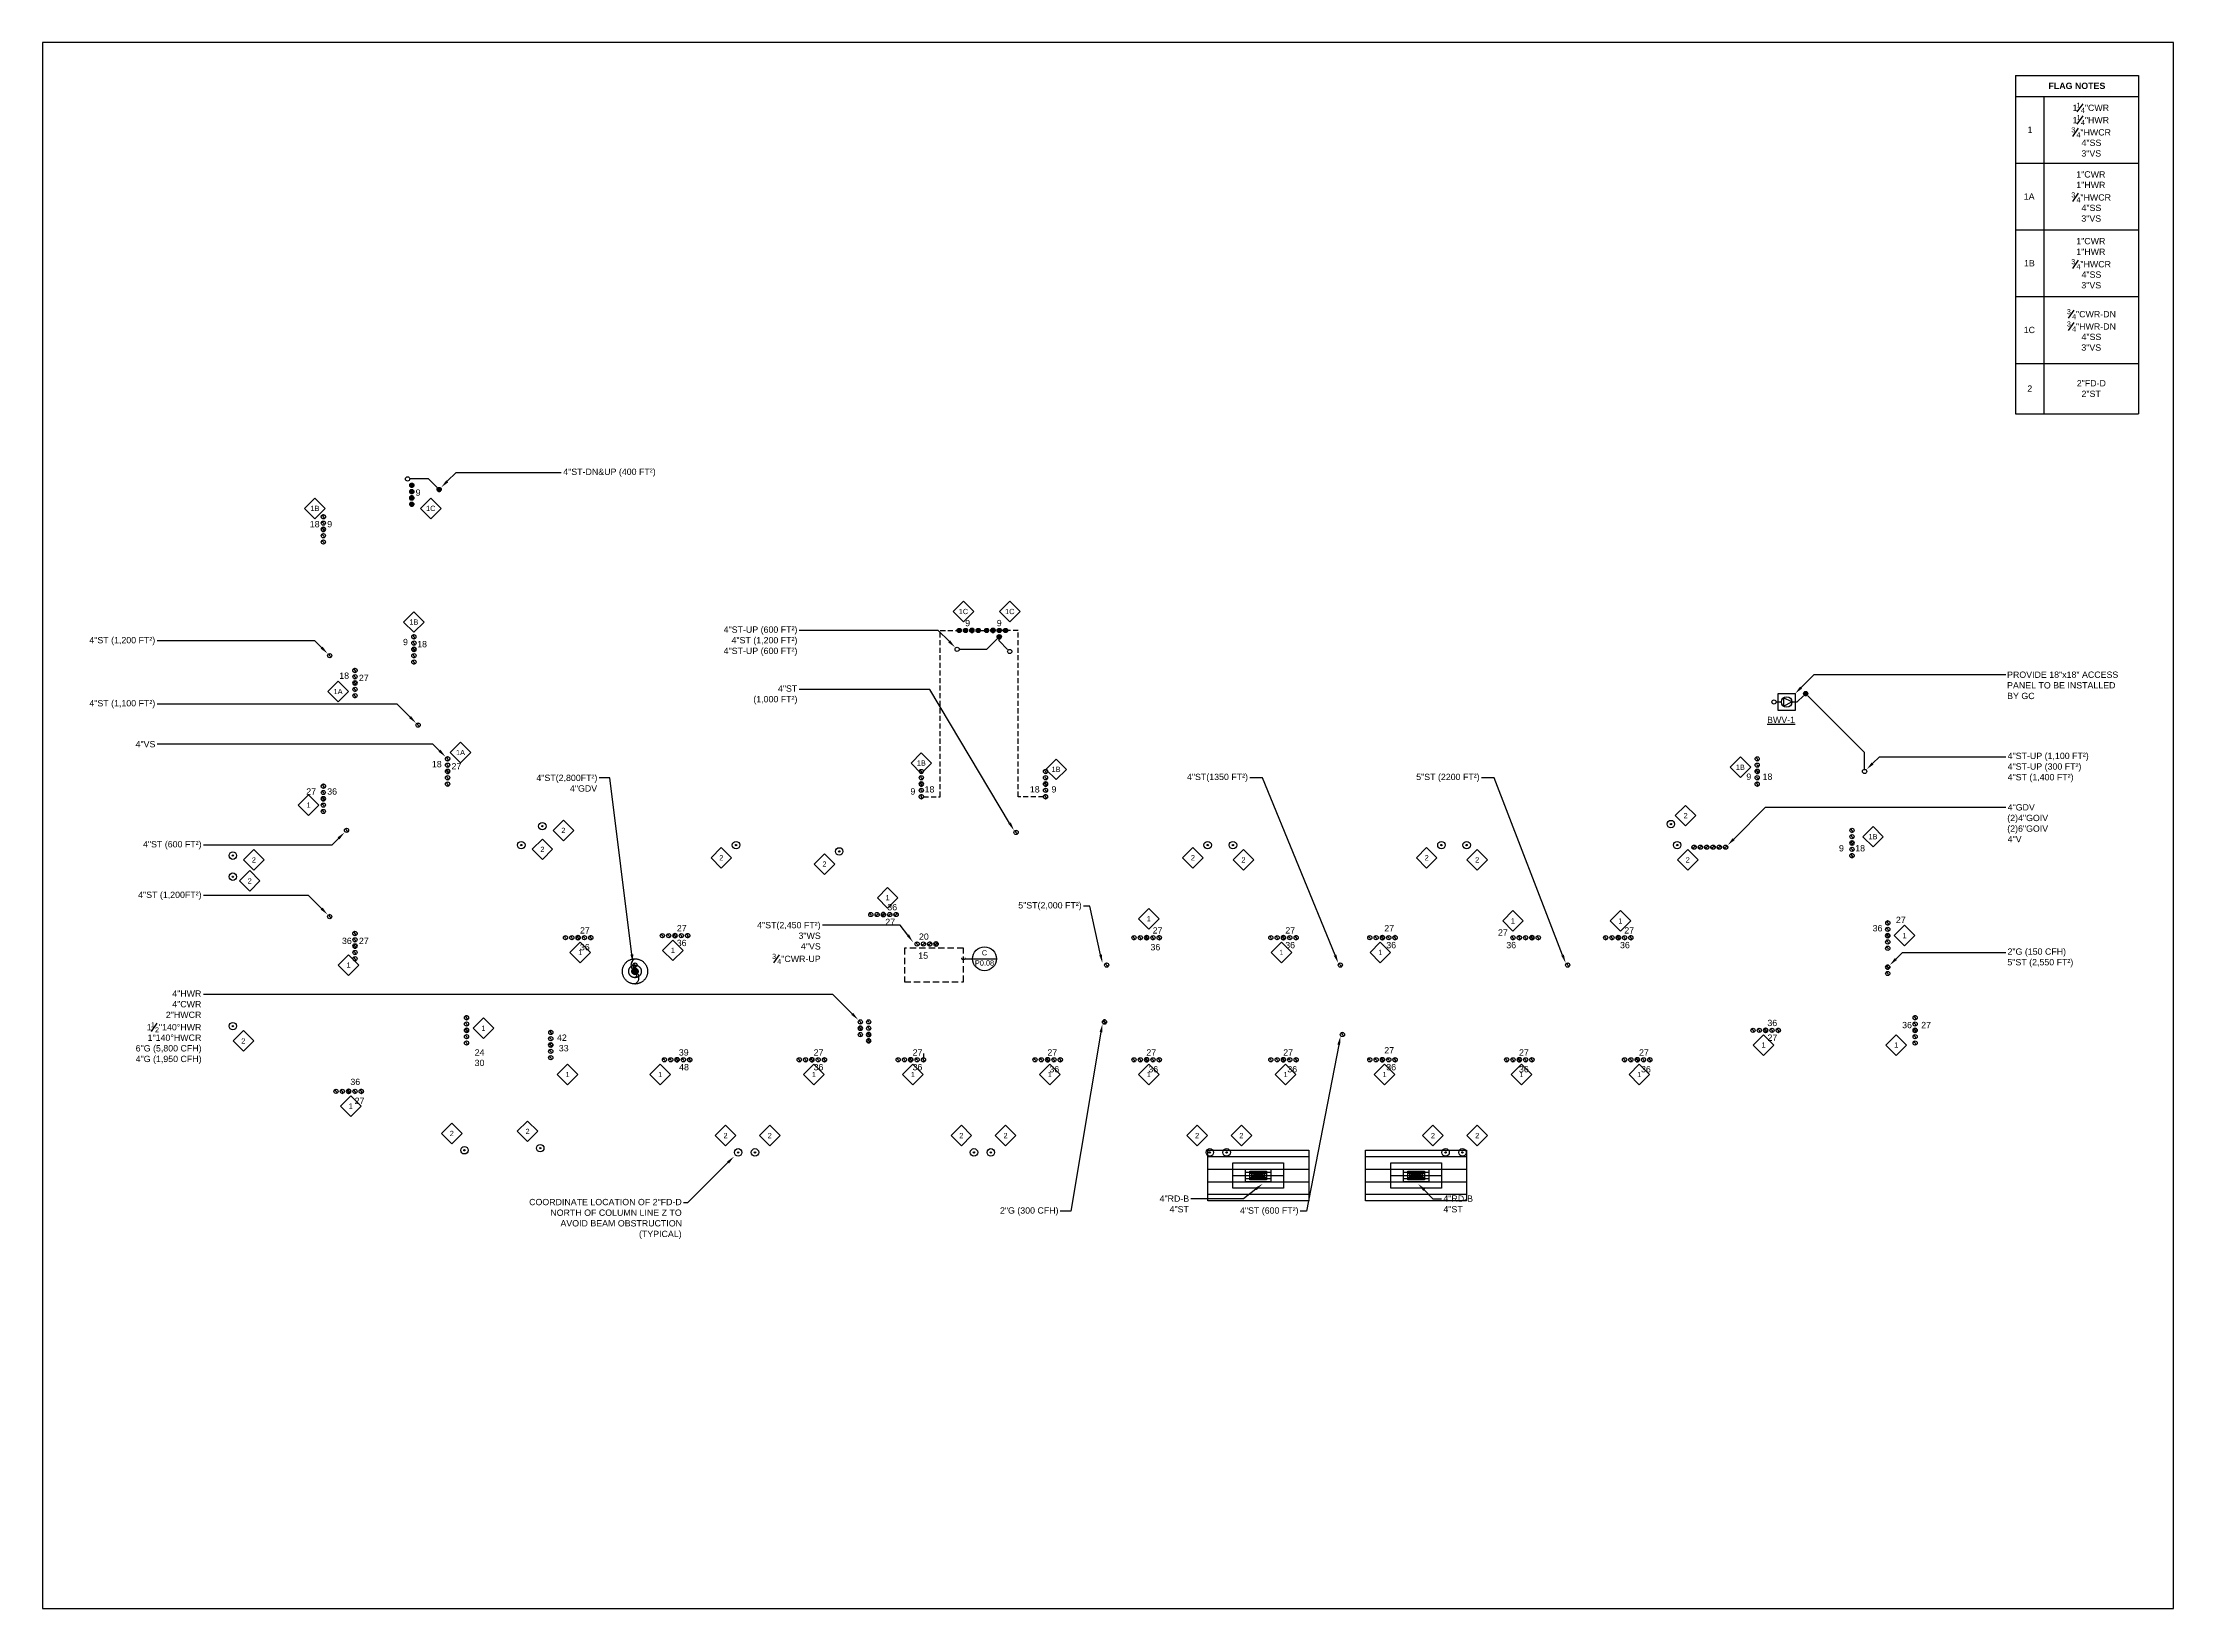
# Model space of a CAD drawing. Extents: x -3693 to 355, y -859 to 2117.
import ezdxf
from ezdxf.enums import TextEntityAlignment as Align

# ---------------------------------------------------------------- set-up
doc = ezdxf.new("R2010")
doc.units = 0
doc.header["$LTSCALE"] = 48
doc.header["$MEASUREMENT"] = 0
doc.linetypes.add('HIDDEN', pattern=[0.375, 0.25, -0.125])
doc.linetypes.add('VENT', pattern=[0.3, 0.2, -0.1])
for name, color, linetype in [('G-ANNO-TEXT', 70, 'Continuous'), ('G-ANNO-TEXT @ 128', 70, 'Continuous'), ('P-14HW-N @ 128', 3, 'Continuous'), ('P-14HWC-N @ 128', 2, 'Continuous'), ('P-FIXT-N-N', 3, 'Continuous'), ('P-FIXT-N-N @ 1 (1)', 3, 'Continuous'), ('P-FIXT-N-N @ 1 (2)', 3, 'Continuous'), ('P-FIXT-N-N @ 12', 3, 'Continuous'), ('P-FIXT-N-N @ 128', 3, 'Continuous'), ('P-FIXT-N-N @ 16', 3, 'Continuous'), ('P-FIXT-N-N @ 192', 3, 'Continuous'), ('P-FIXT-N-N @ 2', 3, 'Continuous'), ('P-FIXT-N-N @ 24', 3, 'Continuous'), ('P-FIXT-N-N @ 384', 3, 'Continuous'), ('P-FIXT-N-N @ 4', 3, 'Continuous'), ('P-FIXT-N-N @ 48', 3, 'Continuous'), ('P-FIXT-N-N @ 64', 3, 'Continuous'), ('P-FIXT-N-N @ 768', 3, 'Continuous'), ('P-FIXT-N-N @ 8', 3, 'Continuous'), ('P-FIXT-N-N @ 96', 3, 'Continuous'), ('P-GOIV-N @ 128', 3, 'VENT'), ('P-GV-N', 5, 'VENT'), ('P-GV-N @ 1 (1)', 5, 'VENT'), ('P-GV-N @ 1 (2)', 5, 'VENT'), ('P-GV-N @ 12', 5, 'VENT'), ('P-GV-N @ 128', 5, 'VENT'), ('P-GV-N @ 16', 5, 'VENT'), ('P-GV-N @ 192', 5, 'VENT'), ('P-GV-N @ 2', 5, 'VENT'), ('P-GV-N @ 24', 5, 'VENT'), ('P-GV-N @ 384', 5, 'VENT'), ('P-GV-N @ 4', 5, 'VENT'), ('P-GV-N @ 48', 5, 'VENT'), ('P-GV-N @ 64', 5, 'VENT'), ('P-GV-N @ 768', 5, 'VENT'), ('P-GV-N @ 8', 5, 'VENT'), ('P-GV-N @ 96', 5, 'VENT'), ('P-HW-N @ 128', 1, 'Continuous'), ('P-HWC-N', 2, 'Continuous'), ('P-HWC-N @ 128', 2, 'Continuous'), ('P-SAN-N @ 128', 6, 'Continuous'), ('P-SANV-N', 5, 'VENT'), ('P-SANV-N @ 128', 5, 'VENT'), ('P-STRM-N', 2, 'Continuous'), ('P-STRM-N @ 128', 2, 'Continuous')]:
    doc.layers.add(name, color=color, linetype=linetype)
doc.layers.add('P-CW-N @ 128', color=4, linetype='Continuous', lineweight=60)
doc.layers.add('P-GAS-N @ 128', color=3, linetype='Continuous', lineweight=60)
doc.layers.add('P-SAN-DFU', color=7, linetype='Continuous', plot=False)
doc.styles.add('Arial', font='arial.ttf')
doc.styles.add('Arial Bold', font='arialbd.ttf')

# ---------------------------------------------------------------- blocks, each defined once
blk = doc.blocks.new('*U5')
blk.add_lwpolyline([(0, 0.0311, 0.634258), (0, 0, -0.634258), (0, -0.0311)], format="xyb")
blk.add_circle((0, 0), 0.0312)
blk = doc.blocks.new('DIAMOND TAG')
blk.add_lwpolyline([(0, -0.153), (0.153, 0), (0, 0.153), (-0.153, 0)], close=True)
at = {"style": 'Arial'}
blk.add_attdef('XXX', text='', height=0.0781, dxfattribs=at).set_placement((0, 0), align=Align.MIDDLE)
blk = doc.blocks.new('RISER TAG')
blk.add_line((-0.177, 0), (0.177, 0))
blk.add_circle((0, 0), 0.177)
at = {"style": 'Arial'}
for p in [(0, 0.088), (0, -0.088)]:
    blk.add_attdef('X', text='', height=0.0781, dxfattribs=at).set_placement(p, align=Align.MIDDLE_CENTER)
blk = doc.blocks.new('*U20')
blk.add_lwpolyline([(0, 0.031, 0.634258), (0, 0, -0.634258), (0, -0.031)], format="xyb")
blk.add_circle((0, 0), 0.0312)
blk = doc.blocks.new('*U8')
blk.add_circle((0, 0), 0.0312)
blk = doc.blocks.new('*U19')
h = blk.add_hatch()
h.set_pattern_fill('ANSI31', color=256, scale=0.025, angle=135)
edge = h.paths.add_edge_path()
edge.add_arc((0, 0), 0.0313, 0, 360)
blk.add_circle((0, 0), 0.0312)
blk = doc.blocks.new('*U28')
blk.add_lwpolyline([(0.078125, 0), (-0.046875, 0.0625), (-0.046875, -0.0625)], close=True)
blk.add_circle((0, 0), 0.078125)
blk = doc.blocks.new('*U551')
at = {"layer": 'P-GV-N @ 1 (1)'}
blk.add_blockref('*U5', (-2568, 351.7), dxfattribs=at)
at = {"layer": 'P-GV-N @ 1 (2)'}
blk.add_blockref('*U5', (-2568, 351.7), dxfattribs=at)
at = {"layer": 'P-GV-N @ 12', "xscale": 12, "yscale": 12, "zscale": 12}
blk.add_blockref('*U5', (-2568, 351.7), dxfattribs=at)
at = {"layer": 'P-GV-N @ 128', "xscale": 128, "yscale": 128, "zscale": 128}
blk.add_blockref('*U5', (-2568, 351.7), dxfattribs=at)
at = {"layer": 'P-GV-N @ 16', "xscale": 16, "yscale": 16, "zscale": 16}
blk.add_blockref('*U5', (-2568, 351.7), dxfattribs=at)
at = {"layer": 'P-GV-N @ 192', "xscale": 192, "yscale": 192, "zscale": 192}
blk.add_blockref('*U5', (-2568, 351.7), dxfattribs=at)
at = {"layer": 'P-GV-N @ 2', "xscale": 2, "yscale": 2, "zscale": 2}
blk.add_blockref('*U5', (-2568, 351.7), dxfattribs=at)
at = {"layer": 'P-GV-N @ 24', "xscale": 24, "yscale": 24, "zscale": 24}
blk.add_blockref('*U5', (-2568, 351.7), dxfattribs=at)
at = {"layer": 'P-GV-N @ 384', "xscale": 384, "yscale": 384, "zscale": 384}
blk.add_blockref('*U5', (-2568, 351.7), dxfattribs=at)
at = {"layer": 'P-GV-N @ 4', "xscale": 4, "yscale": 4, "zscale": 4}
blk.add_blockref('*U5', (-2568, 351.7), dxfattribs=at)
at = {"layer": 'P-GV-N @ 48', "xscale": 48, "yscale": 48, "zscale": 48}
blk.add_blockref('*U5', (-2568, 351.7), dxfattribs=at)
at = {"layer": 'P-GV-N @ 64', "xscale": 64, "yscale": 64, "zscale": 64}
blk.add_blockref('*U5', (-2568, 351.7), dxfattribs=at)
at = {"layer": 'P-GV-N @ 768', "xscale": 768, "yscale": 768, "zscale": 768}
blk.add_blockref('*U5', (-2568, 351.7), dxfattribs=at)
at = {"layer": 'P-GV-N @ 8', "xscale": 8, "yscale": 8, "zscale": 8}
blk.add_blockref('*U5', (-2568, 351.7), dxfattribs=at)
at = {"layer": 'P-GV-N @ 96', "xscale": 96, "yscale": 96, "zscale": 96}
blk.add_blockref('*U5', (-2568, 351.7), dxfattribs=at)
blk = doc.blocks.new('*U33')
at = {"linetype": 'Continuous'}
h = blk.add_hatch(dxfattribs=at)
h.set_pattern_fill('_U', scale=0.03125, pattern_type=0)
h.set_pattern_definition([(0, (-0.125, -0.0625), (0, 0.03125), [])])
h.paths.add_polyline_path([(-0.125, 0.0625), (-0.125, -0.0625), (0.125, -0.0625), (0.125, 0.0625)])
blk.add_lwpolyline([(-0.125, -0.0625), (-0.125, 0.0625), (0.125, 0.0625), (0.125, -0.0625), (-0.125, -0.0625)], dxfattribs=at)
blk = doc.blocks.new('*U554')
at = {"layer": 'P-FIXT-N-N @ 1 (1)'}
blk.add_blockref('*U33', (-1384, -36.3), dxfattribs=at)
at = {"layer": 'P-FIXT-N-N @ 1 (2)'}
blk.add_blockref('*U33', (-1384, -36.3), dxfattribs=at)
at = {"layer": 'P-FIXT-N-N @ 12', "xscale": 12, "yscale": 12, "zscale": 12}
blk.add_blockref('*U33', (-1384, -36.3), dxfattribs=at)
at = {"layer": 'P-FIXT-N-N @ 128', "xscale": 128, "yscale": 128, "zscale": 128}
blk.add_blockref('*U33', (-1384, -36.3), dxfattribs=at)
at = {"layer": 'P-FIXT-N-N @ 16', "xscale": 16, "yscale": 16, "zscale": 16}
blk.add_blockref('*U33', (-1384, -36.3), dxfattribs=at)
at = {"layer": 'P-FIXT-N-N @ 192', "xscale": 192, "yscale": 192, "zscale": 192}
blk.add_blockref('*U33', (-1384, -36.3), dxfattribs=at)
at = {"layer": 'P-FIXT-N-N @ 2', "xscale": 2, "yscale": 2, "zscale": 2}
blk.add_blockref('*U33', (-1384, -36.3), dxfattribs=at)
at = {"layer": 'P-FIXT-N-N @ 24', "xscale": 24, "yscale": 24, "zscale": 24}
blk.add_blockref('*U33', (-1384, -36.3), dxfattribs=at)
at = {"layer": 'P-FIXT-N-N @ 384', "xscale": 384, "yscale": 384, "zscale": 384}
blk.add_blockref('*U33', (-1384, -36.3), dxfattribs=at)
at = {"layer": 'P-FIXT-N-N @ 4', "xscale": 4, "yscale": 4, "zscale": 4}
blk.add_blockref('*U33', (-1384, -36.3), dxfattribs=at)
at = {"layer": 'P-FIXT-N-N @ 48', "xscale": 48, "yscale": 48, "zscale": 48}
blk.add_blockref('*U33', (-1384, -36.3), dxfattribs=at)
at = {"layer": 'P-FIXT-N-N @ 64', "xscale": 64, "yscale": 64, "zscale": 64}
blk.add_blockref('*U33', (-1384, -36.3), dxfattribs=at)
at = {"layer": 'P-FIXT-N-N @ 768', "xscale": 768, "yscale": 768, "zscale": 768}
blk.add_blockref('*U33', (-1384, -36.3), dxfattribs=at)
at = {"layer": 'P-FIXT-N-N @ 8', "xscale": 8, "yscale": 8, "zscale": 8}
blk.add_blockref('*U33', (-1384, -36.3), dxfattribs=at)
at = {"layer": 'P-FIXT-N-N @ 96', "xscale": 96, "yscale": 96, "zscale": 96}
blk.add_blockref('*U33', (-1384, -36.3), dxfattribs=at)
blk = doc.blocks.new('*U555')
at = {"layer": 'P-FIXT-N-N @ 1 (1)'}
blk.add_blockref('*U33', (-1084, -36.3), dxfattribs=at)
at = {"layer": 'P-FIXT-N-N @ 1 (2)'}
blk.add_blockref('*U33', (-1084, -36.3), dxfattribs=at)
at = {"layer": 'P-FIXT-N-N @ 12', "xscale": 12, "yscale": 12, "zscale": 12}
blk.add_blockref('*U33', (-1084, -36.3), dxfattribs=at)
at = {"layer": 'P-FIXT-N-N @ 128', "xscale": 128, "yscale": 128, "zscale": 128}
blk.add_blockref('*U33', (-1084, -36.3), dxfattribs=at)
at = {"layer": 'P-FIXT-N-N @ 16', "xscale": 16, "yscale": 16, "zscale": 16}
blk.add_blockref('*U33', (-1084, -36.3), dxfattribs=at)
at = {"layer": 'P-FIXT-N-N @ 192', "xscale": 192, "yscale": 192, "zscale": 192}
blk.add_blockref('*U33', (-1084, -36.3), dxfattribs=at)
at = {"layer": 'P-FIXT-N-N @ 2', "xscale": 2, "yscale": 2, "zscale": 2}
blk.add_blockref('*U33', (-1084, -36.3), dxfattribs=at)
at = {"layer": 'P-FIXT-N-N @ 24', "xscale": 24, "yscale": 24, "zscale": 24}
blk.add_blockref('*U33', (-1084, -36.3), dxfattribs=at)
at = {"layer": 'P-FIXT-N-N @ 384', "xscale": 384, "yscale": 384, "zscale": 384}
blk.add_blockref('*U33', (-1084, -36.3), dxfattribs=at)
at = {"layer": 'P-FIXT-N-N @ 4', "xscale": 4, "yscale": 4, "zscale": 4}
blk.add_blockref('*U33', (-1084, -36.3), dxfattribs=at)
at = {"layer": 'P-FIXT-N-N @ 48', "xscale": 48, "yscale": 48, "zscale": 48}
blk.add_blockref('*U33', (-1084, -36.3), dxfattribs=at)
at = {"layer": 'P-FIXT-N-N @ 64', "xscale": 64, "yscale": 64, "zscale": 64}
blk.add_blockref('*U33', (-1084, -36.3), dxfattribs=at)
at = {"layer": 'P-FIXT-N-N @ 768', "xscale": 768, "yscale": 768, "zscale": 768}
blk.add_blockref('*U33', (-1084, -36.3), dxfattribs=at)
at = {"layer": 'P-FIXT-N-N @ 8', "xscale": 8, "yscale": 8, "zscale": 8}
blk.add_blockref('*U33', (-1084, -36.3), dxfattribs=at)
at = {"layer": 'P-FIXT-N-N @ 96', "xscale": 96, "yscale": 96, "zscale": 96}
blk.add_blockref('*U33', (-1084, -36.3), dxfattribs=at)
blk = doc.blocks.new('DRAIN')
at = {"linetype": 'Continuous'}
blk.add_circle((0, 0), 0.0553, dxfattribs=at)
at = {"color": 7, "linetype": 'Continuous'}
blk.add_circle((0, 0), 0.01, dxfattribs=at)

msp = doc.modelspace()

# ---------------------------------------------------------------- linework, layer by layer
msp.add_ellipse((-1944, 375.7), major_axis=(-4, 0), ratio=0.25, start_param=5.387521, end_param=10.320443)
at = {"layer": 'DEFPOINTS'}
for p, q in [((354.6, 2117), (-3693.4, 2117)), ((-3693.4, 2117), (-3693.4, -859)), ((354.6, -859), (354.6, 2117)), ((-3693.4, -859), (354.6, -859))]:
    msp.add_line(p, q, dxfattribs=at)
at = {"layer": 'G-ANNO-TEXT'}
for p, q in [((54.6, 2054.7), (288.6, 2054.7)), ((54.6, 2054.7), (54.6, 1411.3)), ((288.6, 2054.7), (288.6, 1411.3)), ((54.6, 2014.7), (288.6, 2014.7)), ((108.6, 2014.7), (108.6, 1411.3)), ((172, 1985.1), (183.1, 2000.8)), ((163.6, 1938.5), (174.6, 1954.3)), ((172, 1961.9), (183.1, 1977.6)), ((54.6, 1887.9), (288.6, 1887.9)), ((163.6, 1814.8), (174.6, 1830.5)), ((54.6, 1761), (288.6, 1761)), ((163.6, 1687.9), (174.6, 1703.7)), ((54.6, 1634.2), (288.6, 1634.2)), ((155.3, 1592.9), (166.4, 1608.7)), ((155.3, 1569.5), (166.4, 1585.2)), ((54.6, 1507.3), (288.6, 1507.3)), ((54.6, 1411.3), (288.6, 1411.3)), ((-2924.7, 1283.1), (-2908, 1299.7)), ((-2908, 1299.7), (-2708, 1299.7)), ((-3176, 979.7), (-3476, 979.7)), ((-3163.3, 967.1), (-3176, 979.7)), ((-1992, 999.7), (-2256, 999.7)), ((-1971.3, 979.1), (-1992, 999.7)), ((-352.7, 891.1), (-328, 915.7)), ((-328, 915.7), (36, 915.7)), ((-3020, 859.7), (-3476, 859.7)), ((-2995.3, 835.1), (-3020, 859.7)), ((-2008, 887.7), (-2256, 887.7)), ((-1856.2, 633.5), (-2008, 887.7)), ((-396, 879.7), (-364, 879.7)), ((-396, 847.7), (-396, 879.7)), ((-364, 879.7), (-364, 847.7)), ((-364, 847.7), (-396, 847.7)), ((-2952, 783.7), (-3476, 783.7)), ((-2939.3, 771.1), (-2952, 783.7)), ((-216.7, 747.1), (-204, 759.7)), ((-204, 759.7), (36, 759.7)), ((-2616, 719.7), (-2636, 719.7)), ((-2574, 383.6), (-2616, 719.7)), ((-1376, 719.7), (-1400, 719.7)), ((-1238.1, 382.6), (-1376, 719.7)), ((-936, 719.7), (-960, 719.7)), ((-805.8, 382.7), (-936, 719.7)), ((-480.7, 603.1), (-420, 663.7)), ((-420, 663.7), (36, 663.7)), ((-3144, 591.7), (-3388, 591.7)), ((-3131.3, 604.4), (-3144, 591.7)), ((-3188, 495.7), (-3388, 495.7)), ((-3163.3, 471.1), (-3188, 495.7)), ((-1704, 475.7), (-1716, 475.7)), ((-1683.5, 383.4), (-1704, 475.7)), ((-2064, 439.7), (-2212, 439.7)), ((-2049.6, 420.5), (-2064, 439.7)), ((-2304.5, 367.7), (-2293.5, 383.4)), ((-1940, 375.7), (-1932, 375.7)), ((-1932, 375.7), (-1924, 375.7)), ((-172.7, 375.1), (-160, 387.7)), ((-160, 387.7), (36, 387.7)), ((-2192, 307.7), (-3388, 307.7)), ((-2155.3, 271.1), (-2192, 307.7)), ((-3486.6, 237.6), (-3475.5, 253.3)), ((-1682.7, 236), (-1740, -104.3)), ((-1231, 212), (-1292, -104.3)), ((-2391.3, -11.6), (-2468, -88.3)), ((-1412, -80.3), (-1512, -80.3)), ((-1388.6, -62.1), (-1412, -80.3)), ((-1068.7, -63.6), (-1052, -80.3)), ((-1052, -80.3), (-1036, -80.3)), ((-2468, -88.3), (-2476, -88.3)), ((-1740, -104.3), (-1760, -104.3)), ((-1292, -104.3), (-1304, -104.3))]:
    msp.add_line(p, q, dxfattribs=at)
at = {"layer": 'G-ANNO-TEXT', "linetype": 'HIDDEN'}
for p, q in [((-2056, 395.7), (-2056, 331.7)), ((-1944, 395.7), (-2056, 395.7)), ((-1944, 331.7), (-1944, 395.7)), ((-2056, 331.7), (-1944, 331.7))]:
    msp.add_line(p, q, dxfattribs=at)
at = {"layer": 'G-ANNO-TEXT'}
for points in [[(-2922.8, 1281.2), (-2936, 1271.7), (-2926.6, 1284.9)], [(-1969.4, 980.9), (-1960, 967.7), (-1973.2, 977.2)], [(-3161.4, 968.9), (-3152, 955.7), (-3165.2, 965.2)], [(-350.8, 889.2), (-364, 879.7), (-354.6, 892.9)], [(-2993.4, 836.9), (-2984, 823.7), (-2997.2, 833.2)], [(-2937.4, 772.9), (-2928, 759.7), (-2941.2, 769.2)], [(-214.8, 745.2), (-228, 735.7), (-218.6, 748.9)], [(-3133.2, 606.3), (-3120, 615.7), (-3129.4, 602.5)], [(-1853.9, 634.8), (-1848, 619.7), (-1858.5, 632.1)], [(-478.8, 601.2), (-492, 591.7), (-482.6, 604.9)], [(-3161.4, 472.9), (-3152, 459.7), (-3165.2, 469.2)], [(-2047.5, 422.1), (-2040, 407.7), (-2051.7, 418.9)], [(-2571.3, 384), (-2572, 367.7), (-2576.6, 383.3)], [(-1680.9, 383.9), (-1680, 367.7), (-1686.1, 382.8)], [(-1235.6, 383.6), (-1232, 367.7), (-1240.5, 381.5)], [(-803.3, 383.6), (-800, 367.7), (-808.3, 381.7)], [(-170.8, 373.2), (-184, 363.7), (-174.6, 376.9)], [(-2153.4, 272.9), (-2144, 259.7), (-2157.2, 269.2)], [(-1685.3, 236.4), (-1680, 251.7), (-1680, 235.5)], [(-1233.6, 212.5), (-1228, 227.7), (-1228.4, 211.5)], [(-2393.2, -9.7), (-2380, -0.3), (-2389.4, -13.5)], [(-1390.3, -60), (-1376, -52.3), (-1387, -64.2)], [(-1070.6, -65.5), (-1080, -52.3), (-1066.8, -61.7)]]:
    msp.add_solid(points, dxfattribs=at)
at = {"layer": 'P-HWC-N'}
msp.add_line((-1912, 999.7), (-1900, 999.7), dxfattribs=at)
at = {"layer": 'P-SANV-N'}
for p, q in [((-1988, 683.7), (-1988, 999.7)), ((-1988, 999.7), (-1940, 999.7)), ((-1840, 999.7), (-1872, 999.7)), ((-1840, 683.7), (-1840, 999.7)), ((-2020, 683.7), (-1988, 683.7)), ((-1792, 683.7), (-1840, 683.7)), ((-2020, 195.7), (-2020, 187.7))]:
    msp.add_line(p, q, dxfattribs=at)
at = {"layer": 'P-STRM-N'}
for p, q in [((-2960, 1287.7), (-2996, 1287.7)), ((-2940, 1267.7), (-2960, 1287.7)), ((-1876, 987.7), (-1900, 963.7)), ((-1876, 979.7), (-1876, 983.7)), ((-1860, 963.7), (-1876, 979.7)), ((-1900, 963.7), (-1952, 963.7)), ((-400, 863.7), (-390, 863.7)), ((-370, 863.7), (-360, 863.7)), ((-348, 875.7), (-360, 863.7)), ((-232, 767.7), (-340, 875.7)), ((-232, 735.7), (-232, 767.7))]:
    msp.add_line(p, q, dxfattribs=at)

# ---------------------------------------------------------------- block references
at = {"layer": 'G-ANNO-TEXT @ 128'}
ref = msp.add_blockref('DIAMOND TAG', (-3176, 1231.7), dxfattribs=dict(at, xscale=128, yscale=128, zscale=128, rotation=180))
ref.add_attrib('XXX', '1B', dxfattribs={"layer": '0', "height": 10, "style": 'Arial'}).set_placement((-3176, 1231.7), align=Align.MIDDLE)
ref = msp.add_blockref('DIAMOND TAG', (-2956, 1231.7), dxfattribs=dict(at, xscale=128, yscale=128, zscale=128, rotation=180))
ref.add_attrib('XXX', '1C', dxfattribs={"layer": '0', "height": 10, "style": 'Arial'}).set_placement((-2956, 1231.7), align=Align.MIDDLE)
ref = msp.add_blockref('DIAMOND TAG', (-1944, 1035.7), dxfattribs=dict(at, xscale=128, yscale=128, zscale=128, rotation=180))
ref.add_attrib('XXX', '1C', dxfattribs={"layer": '0', "height": 10, "style": 'Arial'}).set_placement((-1944, 1035.7), align=Align.MIDDLE)
ref = msp.add_blockref('DIAMOND TAG', (-1856, 1035.7), dxfattribs=dict(at, xscale=128, yscale=128, zscale=128, rotation=180))
ref.add_attrib('XXX', '1C', dxfattribs={"layer": '0', "height": 10, "style": 'Arial'}).set_placement((-1856, 1035.7), align=Align.MIDDLE)
ref = msp.add_blockref('DIAMOND TAG', (-2988, 1015.7), dxfattribs=dict(at, xscale=128, yscale=128, zscale=128, rotation=180))
ref.add_attrib('XXX', '1B', dxfattribs={"layer": '0', "height": 10, "style": 'Arial'}).set_placement((-2988, 1015.7), align=Align.MIDDLE)
ref = msp.add_blockref('DIAMOND TAG', (-3132, 883.7), dxfattribs=dict(at, xscale=128, yscale=128, zscale=128, rotation=180))
ref.add_attrib('XXX', '1A', dxfattribs={"layer": '0', "height": 10, "style": 'Arial'}).set_placement((-3132, 883.7), align=Align.MIDDLE)
ref = msp.add_blockref('DIAMOND TAG', (-2899.5, 767.7), dxfattribs=dict(at, xscale=128, yscale=128, zscale=128, rotation=180))
ref.add_attrib('XXX', '1A', dxfattribs={"layer": '0', "height": 10, "style": 'Arial'}).set_placement((-2899.5, 767.7), align=Align.MIDDLE)
ref = msp.add_blockref('DIAMOND TAG', (-2024, 747.7), dxfattribs=dict(at, xscale=128, yscale=128, zscale=128, rotation=180))
ref.add_attrib('XXX', '1B', dxfattribs={"layer": '0', "height": 10, "style": 'Arial'}).set_placement((-2024, 747.7), align=Align.MIDDLE)
ref = msp.add_blockref('DIAMOND TAG', (-1768, 735.7), dxfattribs=dict(at, xscale=128, yscale=128, zscale=128, rotation=180))
ref.add_attrib('XXX', '1B', dxfattribs={"layer": '0', "height": 10, "style": 'Arial'}).set_placement((-1768, 735.7), align=Align.MIDDLE)
at = {"layer": 'G-ANNO-TEXT @ 128', "xscale": 128, "yscale": 128, "zscale": 128}
for p, values in [((-468, 739.7), {'XXX': '1B'}), ((-572, 647.7), {'XXX': '2'}), ((-2704, 619.7), {'XXX': '2'}), ((-216, 607.7), {'XXX': '1B'}), ((-3292, 563.7), {'XXX': '2'}), ((-2744, 583.7), {'XXX': '2'}), ((-2404, 567.7), {'XXX': '2'}), ((-2208, 555.7), {'XXX': '2'}), ((-1508, 567.7), {'XXX': '2'}), ((-1412, 563.7), {'XXX': '2'}), ((-1064, 567.7), {'XXX': '2'}), ((-968, 563.7), {'XXX': '2'}), ((-568, 563.7), {'XXX': '2'}), ((-3300, 523.7), {'XXX': '2'}), ((-1592, 451.7), {'XXX': '1'}), ((-696, 447.7), {'XXX': '1'}), ((-2672, 387.7), {'XXX': '1'}), ((-2496, 391.7), {'XXX': '1'}), ((-1340, 387.7), {'XXX': '1'}), ((-1152, 387.7), {'XXX': '1'}), ((-3312, 219.7), {'XXX': '2'}), ((-2520, 155.7), {'XXX': '1'}), ((-2228, 155.7), {'XXX': '1'}), ((-2040, 155.7), {'XXX': '1'}), ((-1780, 155.7), {'XXX': '1'}), ((-1592, 155.7), {'XXX': '1'}), ((-1332, 155.7), {'XXX': '1'}), ((-1144, 155.7), {'XXX': '1'}), ((-884, 155.7), {'XXX': '1'}), ((-660, 155.7), {'XXX': '1'}), ((-3108, 95.7), {'XXX': '1'}), ((-2916, 43.7), {'XXX': '2'}), ((-2772, 47.7), {'XXX': '2'}), ((-2396, 39.7), {'XXX': '2'}), ((-2312, 39.7), {'XXX': '2'}), ((-1948, 39.7), {'XXX': '2'}), ((-1864, 39.7), {'XXX': '2'}), ((-1500, 39.7), {'XXX': '2'}), ((-1416, 39.7), {'XXX': '2'}), ((-1052, 39.7), {'XXX': '2'}), ((-968, 39.7), {'XXX': '2'})]:
    msp.add_blockref('DIAMOND TAG', p, dxfattribs=at).add_auto_attribs(values)
at = {"layer": 'G-ANNO-TEXT @ 128'}
ref = msp.add_blockref('DIAMOND TAG', (-3188, 667.7), dxfattribs=dict(at, xscale=128, yscale=128, zscale=128, rotation=180))
ref.add_attrib('XXX', '1', dxfattribs={"layer": '0', "height": 10, "style": 'Arial'}).set_placement((-3188, 667.7), align=Align.MIDDLE)
ref = msp.add_blockref('DIAMOND TAG', (-2088, 491.7), dxfattribs=dict(at, xscale=128, yscale=128, zscale=128, rotation=180))
ref.add_attrib('XXX', '1', dxfattribs={"layer": '0', "height": 10, "style": 'Arial'}).set_placement((-2088, 491.7), align=Align.MIDDLE)
ref = msp.add_blockref('DIAMOND TAG', (-900, 447.7), dxfattribs=dict(at, xscale=128, yscale=128, zscale=128, rotation=180))
ref.add_attrib('XXX', '1', dxfattribs={"layer": '0', "height": 10, "style": 'Arial'}).set_placement((-900, 447.7), align=Align.MIDDLE)
ref = msp.add_blockref('DIAMOND TAG', (-156, 419.7), dxfattribs=dict(at, xscale=128, yscale=128, zscale=128, rotation=180))
ref.add_attrib('XXX', '1', dxfattribs={"layer": '0', "height": 10, "style": 'Arial'}).set_placement((-156, 419.7), align=Align.MIDDLE)
ref = msp.add_blockref('DIAMOND TAG', (-3112, 363.7), dxfattribs=dict(at, xscale=128, yscale=128, zscale=128, rotation=180))
ref.add_attrib('XXX', '1', dxfattribs={"layer": '0', "height": 10, "style": 'Arial'}).set_placement((-3112, 363.7), align=Align.MIDDLE)
ref = msp.add_blockref('RISER TAG', (-1904, 375.7), dxfattribs=dict(at, xscale=128, yscale=128, zscale=128))
ref.add_attrib('X', 'C', dxfattribs={"layer": '0', "height": 10, "style": 'Arial'}).set_placement((-1904, 387), align=Align.MIDDLE_CENTER)
ref.add_attrib('X', 'P0.08', dxfattribs={"layer": '0', "height": 10, "style": 'Arial'}).set_placement((-1904, 367.7), align=Align.MIDDLE_CENTER)
ref = msp.add_blockref('DIAMOND TAG', (-2856, 243.7), dxfattribs=dict(at, xscale=128, yscale=128, zscale=128, rotation=180))
ref.add_attrib('XXX', '1', dxfattribs={"layer": '0', "height": 10, "style": 'Arial'}).set_placement((-2856, 243.7), align=Align.MIDDLE)
ref = msp.add_blockref('DIAMOND TAG', (-424, 211.7), dxfattribs=dict(at, xscale=128, yscale=128, zscale=128, rotation=180))
ref.add_attrib('XXX', '1', dxfattribs={"layer": '0', "height": 10, "style": 'Arial'}).set_placement((-424, 211.7), align=Align.MIDDLE)
ref = msp.add_blockref('DIAMOND TAG', (-172, 211.7), dxfattribs=dict(at, xscale=128, yscale=128, zscale=128, rotation=180))
ref.add_attrib('XXX', '1', dxfattribs={"layer": '0', "height": 10, "style": 'Arial'}).set_placement((-172, 211.7), align=Align.MIDDLE)
ref = msp.add_blockref('DIAMOND TAG', (-2696, 155.7), dxfattribs=dict(at, xscale=128, yscale=128, zscale=128, rotation=180))
ref.add_attrib('XXX', '1', dxfattribs={"layer": '0', "height": 10, "style": 'Arial'}).set_placement((-2696, 155.7), align=Align.MIDDLE)
at = {"layer": 'P-14HW-N @ 128', "xscale": 128, "yscale": 128, "zscale": 128, "rotation": 180}
msp.add_blockref('*U5', (-2124, 255.7), dxfattribs=at)
at = {"layer": 'P-14HWC-N @ 128', "xscale": 128, "yscale": 128, "zscale": 128}
msp.add_blockref('*U5', (-2124, 243.7), dxfattribs=at)
at = {"layer": 'P-CW-N @ 128', "xscale": 128, "yscale": 128, "zscale": 128}
for name, p, rotation in [('*U19', (-2992, 1251.7), 180), ('*U5', (-3160, 1191.7), 180), ('*U19', (-1928, 999.7), 90), ('*U19', (-1888, 999.7), 90), ('*U5', (-2988, 963.7), 180), ('*U5', (-3100, 899.7), 180), ('*U5', (-2924, 731.7), 180), ('*U5', (-3160, 679.7), 180), ('*U5', (-2096, 459.7), 89.99999999999999), ('*U5', (-2676, 415.7), 180), ('*U5', (-2492, 419.7), 180), ('*U5', (-1996, 403.7), 89.99999999999999), ('*U5', (-1596, 415.7), 180), ('*U5', (-1336, 415.7), 180), ('*U5', (-1148, 415.7), 180), ('*U5', (-864, 415.7), 180), ('*U5', (-700, 415.7), 180), ('*U5', (-188, 419.7), 180), ('*U5', (-3100, 399.7), 180), ('*U5', (-2888, 239.7), 180), ('*U5', (-2140, 243.7), 180), ('*U5', (-2140, 243.7), 180), ('*U5', (-420, 239.7), 180), ('*U5', (-136, 239.7), 180), ('*U5', (-2728, 211.7), 180), ('*U5', (-2488, 183.7), 180), ('*U5', (-2232, 183.7), 180), ('*U5', (-2044, 183.7), 180), ('*U5', (-2044, 183.7), 180), ('*U5', (-1784, 183.7), 180), ('*U5', (-1784, 183.7), 180), ('*U5', (-1596, 183.7), 180), ('*U5', (-1336, 183.7), 180), ('*U5', (-1148, 183.7), 180), ('*U5', (-888, 183.7), 180), ('*U5', (-664, 183.7), 180), ('*U5', (-3112, 123.7), 180)]:
    msp.add_blockref(name, p, dxfattribs=dict(at, rotation=rotation))
for p in [(-436, 731.7), (-2024, 707.7), (-1788, 707.7), (-256, 595.7)]:
    msp.add_blockref('*U5', p, dxfattribs=at)
at = {"layer": 'P-FIXT-N-N'}
for name in ['*U554', '*U555']:
    msp.add_blockref(name, (0, 0), dxfattribs=at)
at = {"layer": 'P-GAS-N @ 128', "xscale": 128, "yscale": 128, "zscale": 128}
for p in [(-188, 359.7), (-1676, 255.7)]:
    msp.add_blockref('*U5', p, dxfattribs=at)
at = {"layer": 'P-GAS-N @ 128', "xscale": 128, "yscale": 128, "zscale": 128, "rotation": 180}
for p in [(-2124, 231.7), (-2124, 219.7)]:
    msp.add_blockref('*U5', p, dxfattribs=at)
at = {"layer": 'P-GOIV-N @ 128', "xscale": 128, "yscale": 128, "zscale": 128, "rotation": 90}
for p in [(-544, 587.7), (-532, 587.7), (-520, 587.7), (-508, 587.7)]:
    msp.add_blockref('*U5', p, dxfattribs=at)
at = {"layer": 'P-GV-N'}
msp.add_blockref('*U551', (0, 0), dxfattribs=at)
at = {"layer": 'P-GV-N @ 128', "xscale": 128, "yscale": 128, "zscale": 128, "rotation": 90}
msp.add_blockref('*U5', (-496, 587.7), dxfattribs=at)
at = {"layer": 'P-HW-N @ 128', "xscale": 128, "yscale": 128, "zscale": 128}
for name, p, rotation in [('*U19', (-2992, 1239.7), 180), ('*U5', (-3160, 1179.7), 180), ('*U19', (-1916, 999.7), 90), ('*U19', (-1900, 999.7), 90), ('*U5', (-2988, 951.7), 180), ('*U5', (-3100, 887.7), 180), ('*U5', (-2924, 719.7), 180), ('*U5', (-3160, 667.7), 180), ('*U5', (-2108, 459.7), 89.99999999999999), ('*U5', (-2688, 415.7), 180), ('*U5', (-2504, 419.7), 180), ('*U5', (-1608, 415.7), 180), ('*U5', (-1348, 415.7), 180), ('*U5', (-1160, 415.7), 180), ('*U5', (-876, 415.7), 180), ('*U5', (-712, 415.7), 180), ('*U5', (-188, 407.7), 180), ('*U5', (-3100, 387.7), 180), ('*U5', (-2140, 255.7), 180), ('*U5', (-2140, 255.7), 180), ('*U5', (-432, 239.7), 180), ('*U5', (-2888, 227.7), 180), ('*U5', (-2728, 199.7), 180), ('*U5', (-136, 227.7), 180), ('*U5', (-2500, 183.7), 180), ('*U5', (-2244, 183.7), 180), ('*U5', (-2056, 183.7), 180), ('*U5', (-2056, 183.7), 180), ('*U5', (-1796, 183.7), 180), ('*U5', (-1796, 183.7), 180), ('*U5', (-1608, 183.7), 180), ('*U5', (-1348, 183.7), 180), ('*U5', (-1160, 183.7), 180), ('*U5', (-900, 183.7), 180), ('*U5', (-676, 183.7), 180), ('*U5', (-3124, 123.7), 180)]:
    msp.add_blockref(name, p, dxfattribs=dict(at, rotation=rotation))
for p in [(-436, 743.7), (-2024, 719.7), (-1788, 719.7), (-256, 607.7)]:
    msp.add_blockref('*U5', p, dxfattribs=at)
at = {"layer": 'P-HWC-N @ 128', "xscale": 128, "yscale": 128, "zscale": 128, "rotation": 180}
for p in [(-3160, 1167.7), (-2988, 939.7), (-3100, 875.7), (-2024, 731.7), (-1788, 731.7), (-436, 755.7), (-2924, 707.7), (-3160, 655.7), (-256, 619.7), (-2120, 459.7), (-2700, 415.7), (-2516, 419.7), (-1620, 415.7), (-1360, 415.7), (-1172, 415.7), (-852, 415.7), (-724, 415.7), (-3100, 375.7), (-188, 395.7), (-444, 239.7), (-2888, 215.7), (-2140, 231.7), (-136, 215.7), (-2728, 187.7), (-2512, 183.7), (-2256, 183.7), (-2068, 183.7), (-1808, 183.7), (-1620, 183.7), (-1360, 183.7), (-1172, 183.7), (-912, 183.7), (-688, 183.7), (-3136, 123.7)]:
    msp.add_blockref('*U5', p, dxfattribs=at)
at = {"layer": 'P-SAN-N @ 128', "xscale": 128, "yscale": 128, "zscale": 128}
for name, p, rotation in [('*U19', (-2992, 1263.7), 180), ('*U5', (-3160, 1203.7), 180), ('*U5', (-2988, 975.7), 180), ('*U19', (-1940, 999.7), 90), ('*U19', (-1876, 999.7), 90), ('*U5', (-3100, 911.7), 180), ('*U5', (-2924, 743.7), 180), ('*U5', (-3160, 691.7), 180), ('*U5', (-2084, 459.7), 89.99999999999999), ('*U5', (-3100, 411.7), 180), ('*U5', (-2664, 415.7), 180), ('*U5', (-2480, 419.7), 180), ('*U5', (-2020, 403.7), 89.99999999999999), ('*U5', (-1584, 415.7), 180), ('*U5', (-1324, 415.7), 180), ('*U5', (-1136, 415.7), 180), ('*U5', (-900, 415.7), 180), ('*U5', (-688, 415.7), 180), ('*U5', (-188, 431.7), 180), ('*U5', (-2888, 251.7), 180), ('*U5', (-408, 239.7), 180), ('*U5', (-136, 251.7), 180), ('*U5', (-2728, 223.7), 180), ('*U5', (-2476, 183.7), 180), ('*U5', (-2220, 183.7), 180), ('*U5', (-2032, 183.7), 180), ('*U5', (-1772, 183.7), 180), ('*U5', (-1584, 183.7), 180), ('*U5', (-1324, 183.7), 180), ('*U5', (-1136, 183.7), 180), ('*U5', (-876, 183.7), 180), ('*U5', (-652, 183.7), 180), ('*U5', (-3100, 123.7), 180)]:
    msp.add_blockref(name, p, dxfattribs=dict(at, rotation=rotation))
for p in [(-2024, 695.7), (-1788, 695.7), (-436, 719.7), (-256, 583.7)]:
    msp.add_blockref('*U5', p, dxfattribs=at)
at = {"layer": 'P-SANV-N @ 128', "xscale": 128, "yscale": 128, "zscale": 128}
for name, p, rotation in [('*U19', (-2992, 1275.7), 180), ('*U5', (-3160, 1215.7), 180), ('*U5', (-2988, 987.7), 180), ('*U19', (-1952, 999.7), 90), ('*U19', (-1864, 999.7), 90), ('*U5', (-3100, 923.7), 180), ('*U5', (-2924, 755.7), 180), ('*U5', (-3160, 703.7), 180), ('*U5', (-556, 587.7), 90), ('*U5', (-2072, 459.7), 89.99999999999999), ('*U5', (-188, 443.7), 180), ('*U5', (-3100, 423.7), 180), ('*U5', (-2652, 415.7), 180), ('*U5', (-2468, 419.7), 180), ('*U5', (-2008, 403.7), 89.99999999999999), ('*U5', (-1572, 415.7), 180), ('*U5', (-1312, 415.7), 180), ('*U5', (-1124, 415.7), 180), ('*U5', (-888, 415.7), 180), ('*U5', (-676, 415.7), 180), ('*U5', (-2888, 263.7), 180), ('*U5', (-396, 239.7), 180), ('*U5', (-136, 263.7), 180), ('*U5', (-2728, 235.7), 180), ('*U5', (-2464, 183.7), 180), ('*U5', (-2208, 183.7), 180), ('*U5', (-2020, 183.7), 180), ('*U5', (-1760, 183.7), 180), ('*U5', (-1572, 183.7), 180), ('*U5', (-1312, 183.7), 180), ('*U5', (-1124, 183.7), 180), ('*U5', (-864, 183.7), 180), ('*U5', (-640, 183.7), 180), ('*U5', (-3088, 123.7), 180)]:
    msp.add_blockref(name, p, dxfattribs=dict(at, rotation=rotation))
for p in [(-436, 707.7), (-2024, 683.7), (-1788, 683.7), (-256, 571.7)]:
    msp.add_blockref('*U5', p, dxfattribs=at)
at = {"layer": 'P-STRM-N @ 128', "xscale": 128, "yscale": 128, "zscale": 128}
for name, p in [('*U8', (-3000, 1287.7)), ('*U19', (-2940, 1267.7)), ('*U19', (-1876, 987.7)), ('*U20', (-3148, 951.7)), ('*U8', (-1956, 963.7)), ('*U8', (-1856, 959.7)), ('*U8', (-404, 863.7)), ('*U28', (-380, 863.7)), ('*U19', (-344, 879.7)), ('*U5', (-2980, 819.7)), ('*U8', (-232, 731.7)), ('*U5', (-3116, 619.7)), ('DRAIN', (-2744, 627.7)), ('*U5', (-1844, 615.7)), ('DRAIN', (-600, 631.7)), ('DRAIN', (-3332, 571.7)), ('DRAIN', (-2784, 591.7)), ('DRAIN', (-2376, 591.7)), ('DRAIN', (-2180, 579.7)), ('DRAIN', (-1480, 591.7)), ('DRAIN', (-1432, 591.7)), ('DRAIN', (-1036, 591.7)), ('DRAIN', (-988, 591.7)), ('DRAIN', (-588, 591.7)), ('DRAIN', (-3332, 531.7)), ('*U5', (-3148, 455.7)), ('*U5', (-2032, 403.7)), ('*U5', (-2568, 363.7)), ('*U5', (-1672, 363.7)), ('*U5', (-1228, 363.7)), ('*U5', (-796, 363.7)), ('DRAIN', (-3332, 247.7)), ('*U5', (-1224, 231.7)), ('DRAIN', (-2892, 11.7)), ('DRAIN', (-2748, 15.7)), ('DRAIN', (-2372, 7.7)), ('DRAIN', (-2340, 7.7)), ('DRAIN', (-1924, 7.7)), ('DRAIN', (-1892, 7.7)), ('DRAIN', (-1476, 7.7)), ('DRAIN', (-1444, 7.7)), ('DRAIN', (-1028, 7.7)), ('DRAIN', (-996, 7.7))]:
    msp.add_blockref(name, p, dxfattribs=at)
at = {"layer": 'P-STRM-N @ 128', "xscale": 128, "yscale": 128, "zscale": 128, "rotation": 180}
msp.add_blockref('*U5', (-188, 347.7), dxfattribs=at)

# ---------------------------------------------------------------- texts
at = {"layer": 'G-ANNO-TEXT'}
for s, height, style, p in [('FLAG NOTES', 12, 'Arial Bold', (117.3, 2028.8)), ('1', 12, 'Arial', (163.1, 1987)), ('1', 9.6, 'Arial', (170.9, 1993)), ('4', 9.6, 'Arial', (179, 1983.4)), ('"CWR', 12, 'Arial', (186.4, 1987)), ('1', 12, 'Arial', (77.5, 1945.3)), ('3', 9.6, 'Arial', (160.7, 1946.4)), ('1', 12, 'Arial', (163.1, 1963.7)), ('4', 9.6, 'Arial', (170.5, 1936.8)), ('1', 9.6, 'Arial', (170.9, 1969.7)), ('"HWCR', 12, 'Arial', (178, 1940.4)), ('4', 9.6, 'Arial', (179, 1960.1)), ('"HWR', 12, 'Arial', (186.4, 1963.7)), ('4"SS', 12, 'Arial', (180.1, 1920.6)), ('3"VS', 12, 'Arial', (179.8, 1900.4)), ('1"CWR', 12, 'Arial', (170.1, 1860.5)), ('1A', 12, 'Arial', (70.4, 1818.4)), ('3', 9.6, 'Arial', (160.7, 1822.7)), ('4', 9.6, 'Arial', (170.5, 1813.1)), ('1"HWR', 12, 'Arial', (170.1, 1840.4)), ('"HWCR', 12, 'Arial', (178, 1816.7)), ('4"SS', 12, 'Arial', (180.1, 1796.8)), ('3"VS', 12, 'Arial', (179.8, 1776.6)), ('1"CWR', 12, 'Arial', (170.1, 1733.7)), ('1B', 12, 'Arial', (70.8, 1691.6)), ('3', 9.6, 'Arial', (160.7, 1695.8)), ('1"HWR', 12, 'Arial', (170.1, 1713.5)), ('"HWCR', 12, 'Arial', (178, 1689.8)), ('4', 9.6, 'Arial', (170.5, 1686.2)), ('4"SS', 12, 'Arial', (180.1, 1670)), ('3"VS', 12, 'Arial', (179.8, 1649.8)), ('3', 9.6, 'Arial', (152.4, 1600.8)), ('3', 9.6, 'Arial', (152.4, 1577.4)), ('4', 9.6, 'Arial', (162.3, 1591.2)), ('"CWR-DN', 12, 'Arial', (169.7, 1594.8)), ('"HWR-DN', 12, 'Arial', (169.7, 1571.4)), ('1C', 12, 'Arial', (70.3, 1564.8)), ('4', 9.6, 'Arial', (162.3, 1567.8)), ('4"SS', 12, 'Arial', (180.1, 1551.6)), ('3"VS', 12, 'Arial', (179.8, 1531.4)), ('2', 12, 'Arial', (77.1, 1453.3)), ('2"FD-D', 12, 'Arial', (171.1, 1463.5)), ('2"ST', 12, 'Arial', (180.1, 1443.4)), ('4"ST-DN&UP (400 FT²)', 12, 'Arial', (-2704.2, 1295.3)), ('4"ST (1,200 FT²)', 12, 'Arial', (-3604.6, 975.3)), ('4"ST-UP (600 FT²)', 12, 'Arial', (-2399.5, 995.3)), ('4"ST (1,200 FT²)', 12, 'Arial', (-2384.6, 975.1)), ('4"ST-UP (600 FT²)', 12, 'Arial', (-2399.5, 954.9)), ('4"ST', 12, 'Arial', (-2296.4, 883.3)), ('PROVIDE 18"x18" ACCESS', 12, 'Arial', (38.7, 909.6)), ('PANEL TO BE INSTALLED', 12, 'Arial', (38.7, 889.4)), ('4"ST (1,100 FT²)', 12, 'Arial', (-3604.6, 855.3)), ('(1,000 FT²)', 12, 'Arial', (-2343.2, 863.1)), ('BY GC', 12, 'Arial', (38.8, 869.2)), ('%%UBWV-1', 12, 'Arial', (-417.2, 823.7)), ('4"VS', 12, 'Arial', (-3516.8, 777.6)), ('4"ST-UP (1,100 FT²)', 12, 'Arial', (39.8, 755.3)), ('4"ST-UP (300 FT²)', 12, 'Arial', (39.8, 735.1)), ('4"ST(2,800FT²)', 12, 'Arial', (-2755.3, 713.6)), ('4"GDV', 12, 'Arial', (-2691.5, 693.4)), ('4"ST(1350 FT²)', 12, 'Arial', (-1519.3, 715.3)), ('5"ST (2200 FT²)', 12, 'Arial', (-1083.9, 715.3)), ('4"ST (1,400 FT²)', 12, 'Arial', (39.8, 714.9)), ('(2)4"GOIV', 12, 'Arial', (39, 637.3)), ('4"GDV', 12, 'Arial', (39.8, 657.5)), ('(2)6"GOIV', 12, 'Arial', (39, 617.1)), ('4"V', 12, 'Arial', (39.8, 597.1)), ('4"ST (600 FT²)', 12, 'Arial', (-3502.6, 587.3)), ('4"ST (1,200FT²)', 12, 'Arial', (-3511.9, 491.3)), ('4"ST(2,450 FT²)', 12, 'Arial', (-2335.9, 433.7)), ('5"ST(2,000 FT²)', 12, 'Arial', (-1839.9, 471.3)), ('3"WS', 12, 'Arial', (-2257.4, 413.5)), ('4"VS', 12, 'Arial', (-2252.8, 393.3)), ('3', 9.6, 'Arial', (-2307.5, 375.5)), ('4', 9.6, 'Arial', (-2297.6, 365.9)), ('"CWR-UP', 12, 'Arial', (-2290.1, 369.5)), ('5"ST (2,550 FT²)', 12, 'Arial', (39.3, 363.1)), ('2"G (150 CFH)', 12, 'Arial', (39.5, 383.3)), ('4"HWR', 12, 'Arial', (-3447.1, 303.5)), ('4"CWR', 12, 'Arial', (-3447.1, 283.4)), ('1', 12, 'Arial', (-3495.5, 239.5)), ('1', 9.6, 'Arial', (-3487.6, 245.5)), ('2', 9.6, 'Arial', (-3479.8, 235.8)), ('"140°HWR', 12, 'Arial', (-3472.4, 239.5)), ('2"HWCR', 12, 'Arial', (-3459.2, 263.2)), ('6"G (5,800 CFH)', 12, 'Arial', (-3516.6, 199.5)), ('1"140°HWCR', 12, 'Arial', (-3493.9, 219.7)), ('4"G (1,950 CFH)', 12, 'Arial', (-3516.6, 179.3)), ('COORDINATE LOCATION OF 2"FD-D', 12, 'Arial', (-2769.1, -92.7)), ('4"RD-B', 12, 'Arial', (-1571.4, -86.2)), ('4"RD-B', 12, 'Arial', (-1032.2, -86.2)), ('NORTH OF COLUMN LINE Z TO', 12, 'Arial', (-2728.8, -112.9)), ('AVOID BEAM OBSTRUCTION', 12, 'Arial', (-2709.6, -133.1)), ('2"G (300 CFH)', 12, 'Arial', (-1874.6, -108.7)), ('4"ST', 12, 'Arial', (-1552.4, -106.4)), ('4"ST (600 FT²)', 12, 'Arial', (-1418.6, -108.7)), ('4"ST', 12, 'Arial', (-1032.2, -106.4)), ('(TYPICAL)', 12, 'Arial', (-2560.4, -153.3))]:
    msp.add_text(s, height=height, dxfattribs=dict(at, style=style)).set_placement(p)
at = {"layer": 'P-SAN-DFU', "style": 'Arial'}
for s, p in [('9', (-2984.7, 1255.7)), ('18', (-3185.8, 1195.7)), ('9', (-1940.7, 1007.7)), ('9', (-1880.7, 1007.7)), ('18', (-2981.8, 967.7)), ('27', (-3092.5, 903.7)), ('27', (-2916.5, 735.7)), ('36', (-3152.7, 687.7)), ('18', (-2017.8, 691.7)), ('18', (-1817.8, 691.7)), ('18', (-425.8, 715.7)), ('18', (-249.8, 579.7)), ('36', (-2088.7, 467.7)), ('36', (-3124.7, 403.7)), ('36', (-2488.7, 399.7)), ('20', (-2028.5, 411.7)), ('36', (-1332.7, 395.7)), ('36', (-1140.7, 395.7)), ('36', (-912.7, 395.7)), ('36', (-696.7, 395.7)), ('36', (-216.7, 427.7)), ('36', (-2672.7, 391.7)), ('36', (-1588.7, 391.7)), ('36', (-416.7, 247.7)), ('36', (-160.7, 243.7)), ('42', (-2716.2, 219.7)), ('30', (-2872.7, 171.7)), ('48', (-2484.2, 163.7)), ('36', (-2228.7, 163.7)), ('36', (-2040.7, 163.7)), ('36', (-1780.7, 159.7)), ('36', (-1592.7, 159.7)), ('36', (-1328.7, 159.7)), ('36', (-1140.7, 163.7)), ('36', (-888.7, 159.7)), ('36', (-656.7, 159.7)), ('36', (-3108.7, 135.7))]:
    msp.add_text(s, height=12, dxfattribs=at).set_placement(p)
at = {"layer": 'P-SAN-DFU', "color": 3, "style": 'Arial'}
for s, p in [('9', (-3152.7, 1195.7)), ('9', (-3008.7, 971.7)), ('18', (-3129.8, 907.7)), ('18', (-2953.8, 739.7)), ('27', (-3192.5, 687.7)), ('9', (-2044.7, 687.7)), ('9', (-1776.7, 691.7)), ('9', (-456.7, 715.7)), ('9', (-280.7, 579.7)), ('27', (-2092.5, 439.7)), ('27', (-172.5, 443.7)), ('27', (-3092.5, 403.7)), ('27', (-2672.5, 423.7)), ('27', (-2488.5, 427.7)), ('27', (-1584.5, 423.7)), ('27', (-1332.5, 423.7)), ('27', (-1144.5, 427.7)), ('27', (-928.5, 419.7)), ('27', (-688.5, 423.7)), ('15', (-2029.8, 375.7)), ('27', (-124.5, 243.7)), ('24', (-2872.5, 191.7)), ('33', (-2712.7, 199.7)), ('39', (-2484.7, 191.7)), ('27', (-2228.5, 191.7)), ('27', (-2040.5, 191.7)), ('27', (-1784.5, 191.7)), ('27', (-1596.5, 191.7)), ('27', (-1336.5, 191.7)), ('27', (-1144.5, 195.7)), ('27', (-888.5, 191.7)), ('27', (-660.5, 191.7)), ('27', (-416.5, 219.7)), ('27', (-3100.5, 99.7))]:
    msp.add_text(s, height=12, dxfattribs=at).set_placement(p)

doc.saveas('drawing.dxf')
